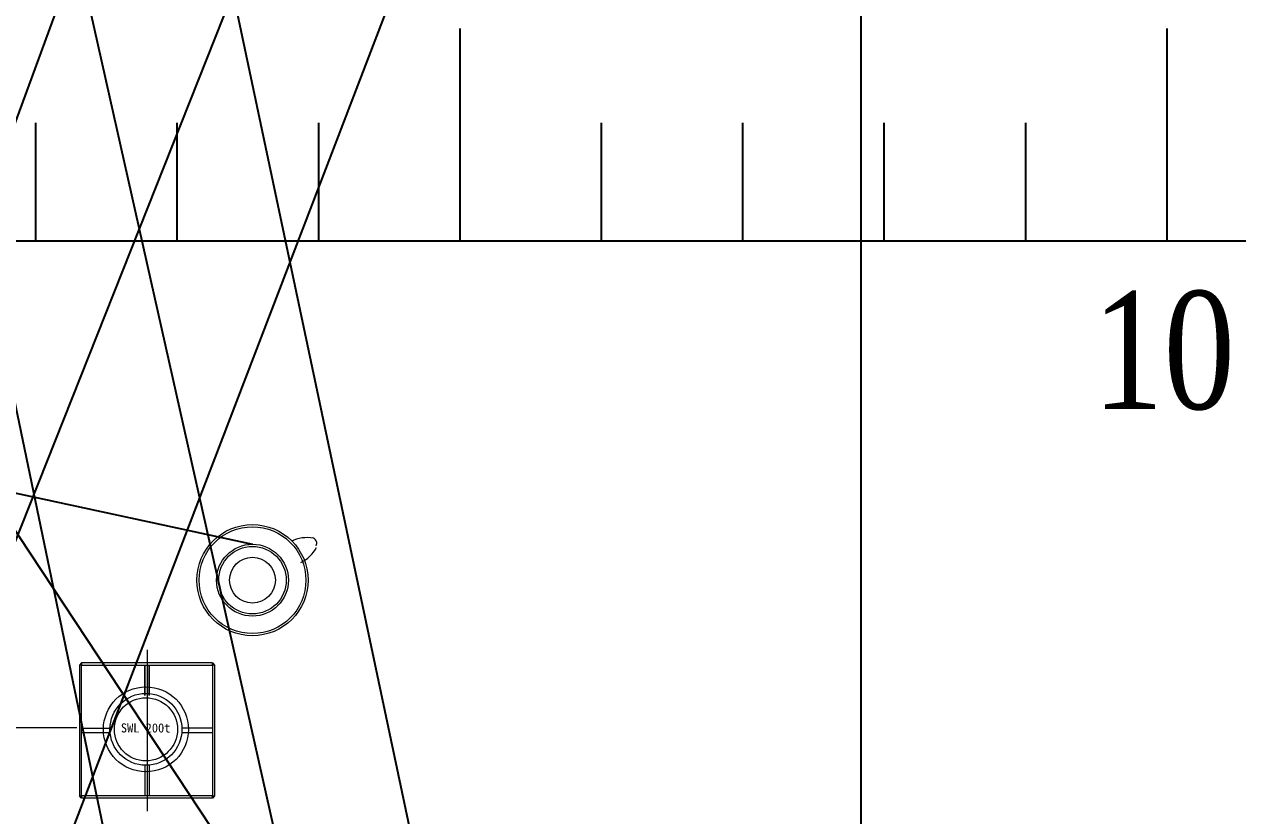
# Model space of a CAD drawing. Header units: millimetres. Extents: x -4 to 3776, y -4 to 4079.
# Drawn here: x 44.13 to 69.87, y 206.18 to 222.97 of the extents above; entities that cross this region are included whole.
import ezdxf
from ezdxf import colors
from ezdxf.entities.mleader import LeaderData, LeaderLine
from ezdxf.math import Vec2, Vec3

# ---------------------------------------------------------------- set-up
doc = ezdxf.new("R2010")
doc.units = ezdxf.units.MM
doc.linetypes.add('ACAD_ISO04W100', pattern=[30, 24, -3, 0, -3])
for name, color, linetype in [('BK_kedu', 255, 'Continuous'), ('PDF_Back', 7, 'Continuous'), ('PDF_FURN', 7, 'Continuous'), ('PDF_文字', 7, 'Continuous'), ('ROTATEDREFERENCEFRAME', 7, 'Continuous')]:
    doc.layers.add(name, color=color, linetype=linetype)
doc.layers.add('刻度', color=3, linetype='ACAD_ISO04W100', lineweight=13)
doc.styles.add('PDF SimHei', font='simhei.ttf')
doc.styles.add('ROMANC', font='ROMANC.shx', dxfattribs={"width": 0.8, "bigfont": 'HZDX.shx'})
doc.styles.get("Standard").update_dxf_attribs({"font": 'arial.ttf'})

# ---------------------------------------------------------------- blocks, each defined once
blk = doc.blocks.new('*U372')
at = {"color": 4, "lineweight": 25}
for p, q in [((0, 0), (0, 4.5)), ((15, 0), (15, 4.5)), ((3, 0), (3, 2.5)), ((6, 0), (6, 2.5)), ((9, 0), (9, 2.5)), ((12, 0), (12, 2.5)), ((0, 0), (3, 0)), ((3, 0), (6, 0)), ((6, 0), (9, 0)), ((9, 0), (12, 0)), ((12, 0), (15, 0))]:
    blk.add_line(p, q, dxfattribs=at)
blk = doc.blocks.new('*U373')
at = {"color": 4, "lineweight": 25}
for p, q in [((0, 0), (0, 4.5)), ((15, 0), (15, 4.5)), ((3, 0), (3, 2.5)), ((6, 0), (6, 2.5)), ((9, 0), (9, 2.5)), ((12, 0), (12, 2.5)), ((0, 0), (3, 0)), ((3, 0), (6, 0)), ((6, 0), (9, 0)), ((9, 0), (12, 0)), ((12, 0), (15, 0))]:
    blk.add_line(p, q, dxfattribs=at)

msp = doc.modelspace()

# ---------------------------------------------------------------- linework, layer by layer
at = {"color": 4, "lineweight": 25}
for p, q in [((61.872, 251.644), (61.872, 185.105)), ((60.153, 245.045), (41.809, 197.183)), ((56.789, 244.373), (38.681, 198.782)), ((52.325, 243.753), (36.384, 200.336)), ((55.54, 190.622), (44.591, 242.408)), ((52.749, 191.096), (41.506, 241.164)), ((48.706, 192), (38.714, 239.974)), ((28.872, 234.98), (61.872, 185.105)), ((29.011, 216.239), (48.967, 211.936))]:
    msp.add_line(p, q, dxfattribs=at)
at = {"layer": 'PDF_Back', "lineweight": 0}
for points in [[(46.73, 209.696), (46.73, 206.275)], [(48.163, 209.373), (48.117, 209.373), (48.117, 209.419), (45.343, 209.419), (45.297, 209.373), (45.297, 206.598), (45.343, 206.598), (45.343, 206.552)], [(48.117, 209.419), (48.163, 209.373), (48.163, 206.598), (48.117, 206.552), (45.343, 206.552), (45.297, 206.598)], [(45.343, 209.419), (45.343, 209.373), (45.297, 209.373)], [(45.343, 208.032), (45.944, 208.032)], [(48.117, 208.032), (47.47, 208.032)], [(45.343, 207.939), (45.944, 207.939)], [(47.47, 207.939), (48.117, 207.939)], [(46.684, 207.246), (46.684, 206.598)], [(46.776, 207.246), (46.776, 206.598)], [(48.117, 206.552), (48.117, 206.598), (48.163, 206.598)]]:
    msp.add_lwpolyline(points, dxfattribs=at)
for points in [[(48.117, 206.598), (45.343, 206.598), (45.343, 209.373), (48.117, 209.373)], [(46.684, 208.725), (46.684, 209.373)], [(46.776, 208.725), (46.776, 209.373)]]:
    msp.add_lwpolyline(points, close=True, dxfattribs=at)
for radius in [0.902, 0.763, 0.67]:
    msp.add_circle((46.707, 208.009), radius, dxfattribs=at)
at = {"layer": 'PDF_Back', "lineweight": 0, "transparency": 33554559}
for points in [[(45.343, 209.419), (45.343, 209.373), (45.297, 209.373)], [(48.117, 209.419), (48.163, 209.373), (48.117, 209.373)], [(45.297, 206.598), (45.343, 206.598), (45.343, 206.552)], [(48.117, 206.598), (48.163, 206.598), (48.117, 206.552)]]:
    msp.add_solid(points, dxfattribs=at)
at = {"layer": 'PDF_FURN', "lineweight": 0}
msp.add_lwpolyline([(50.316, 211.902, 0.252903), (50.321, 212.005, 0.252894), (50.234, 212.073)], format="xyb", dxfattribs=at)
msp.add_lwpolyline([(45.241, 208.042), (28.872, 208.042)], dxfattribs=at)
for radius in [1.179, 1.133, 0.763, 0.717, 0.486]:
    msp.add_circle((48.967, 211.173), radius, dxfattribs=at)
for centre, start, end in [((50.123, 211.312), 80.1119, 115.6045), ((49.66, 212.236), 295.6026, 331.0963)]:
    msp.add_arc(centre, 0.763, start, end, dxfattribs=at)
at = {"layer": 'ROTATEDREFERENCEFRAME', "color": 255}
for p in [(8.466, 218.374), (55.282, 218.374)]:
    msp.add_line(p, (725.282, 218.374), dxfattribs=at)
at = {"layer": '刻度', "color": 4, "lineweight": 25}
for p, q in [((68.372, 218.374), (68.372, 222.874)), ((56.372, 218.374), (56.372, 220.874)), ((59.372, 218.374), (59.372, 220.874)), ((62.372, 218.374), (62.372, 220.874)), ((65.372, 218.374), (65.372, 220.874)), ((53.372, 218.374), (56.372, 218.374)), ((56.372, 218.374), (59.372, 218.374)), ((59.372, 218.374), (62.372, 218.374)), ((62.372, 218.374), (65.372, 218.374)), ((65.372, 218.374), (68.372, 218.374)), ((68.372, 218.374), (71.372, 218.374))]:
    msp.add_line(p, q, dxfattribs=at)

# ---------------------------------------------------------------- block references
for name, p in [('*U372', (38.372, 218.374)), ('*U373', (68.372, 218.374))]:
    msp.add_blockref(name, p, dxfattribs=at)

# ---------------------------------------------------------------- texts
at = {"layer": 'PDF_文字', "insert": (46.175, 207.939), "char_height": 0.1932, "attachment_point": 7, "style": 'PDF SimHei'}
msp.add_mtext('SWL 200t', dxfattribs=at)
at = {"layer": '刻度', "color": 4, "lineweight": 25, "insert": (66.79, 217.304), "char_height": 2.5, "attachment_point": 1, "style": 'ROMANC'}
msp.add_mtext_dynamic_manual_height_columns('{\\fTimes New Roman|b0|i0|c0|p18;10}', width=3.91495, gutter_width=15, heights=[2.449], dxfattribs=at)

# ---------------------------------------------------------------- leaders
at = {"layer": 'BK_kedu'}
ml = msp.add_multileader_mtext('Standard', dxfattribs=at)
ml.set_content('', color=256)
ml.set_leader_properties()
ml.build(insert=Vec2(0, 0))
ml.multileader.update_dxf_attribs({"text_right_attachment_type": 6, "dogleg_length": 0.36, "arrow_head_size": 0.18})
ctx = ml.context
ctx.base_point, ctx.char_height, ctx.arrow_head_size, ctx.landing_gap_size, ctx.plane_origin = Vec3(3775.999, 4079.328), 0.18, 0.18, 0.09, Vec3(3774.639, 4079.328)
ctx.right_attachment = 6
notes = []
notes.append((ctx, [(0, (0, 0, 0), (0, 0), (1, 0), 1, [])]))
ctx.mtext.insert, ctx.mtext.flow_direction = Vec3(3776.089, 4079.418), 5
for ctx, leaders in notes:
    for number, flags, end, landing, length, lines in leaders:
        leader = LeaderData()
        leader.index, (leader.has_last_leader_line, leader.has_dogleg_vector, leader.attachment_direction) = number, flags
        leader.last_leader_point, leader.dogleg_vector, leader.dogleg_length = Vec3(end), Vec3(landing), length
        for number, points, colour, breaks in lines:
            line = LeaderLine()
            line.index, line.vertices, line.color, line.breaks = number, Vec3.list(points), colors.encode_raw_color(colour), breaks
            leader.lines.append(line)
        ctx.leaders.append(leader)

doc.saveas('drawing.dxf')
